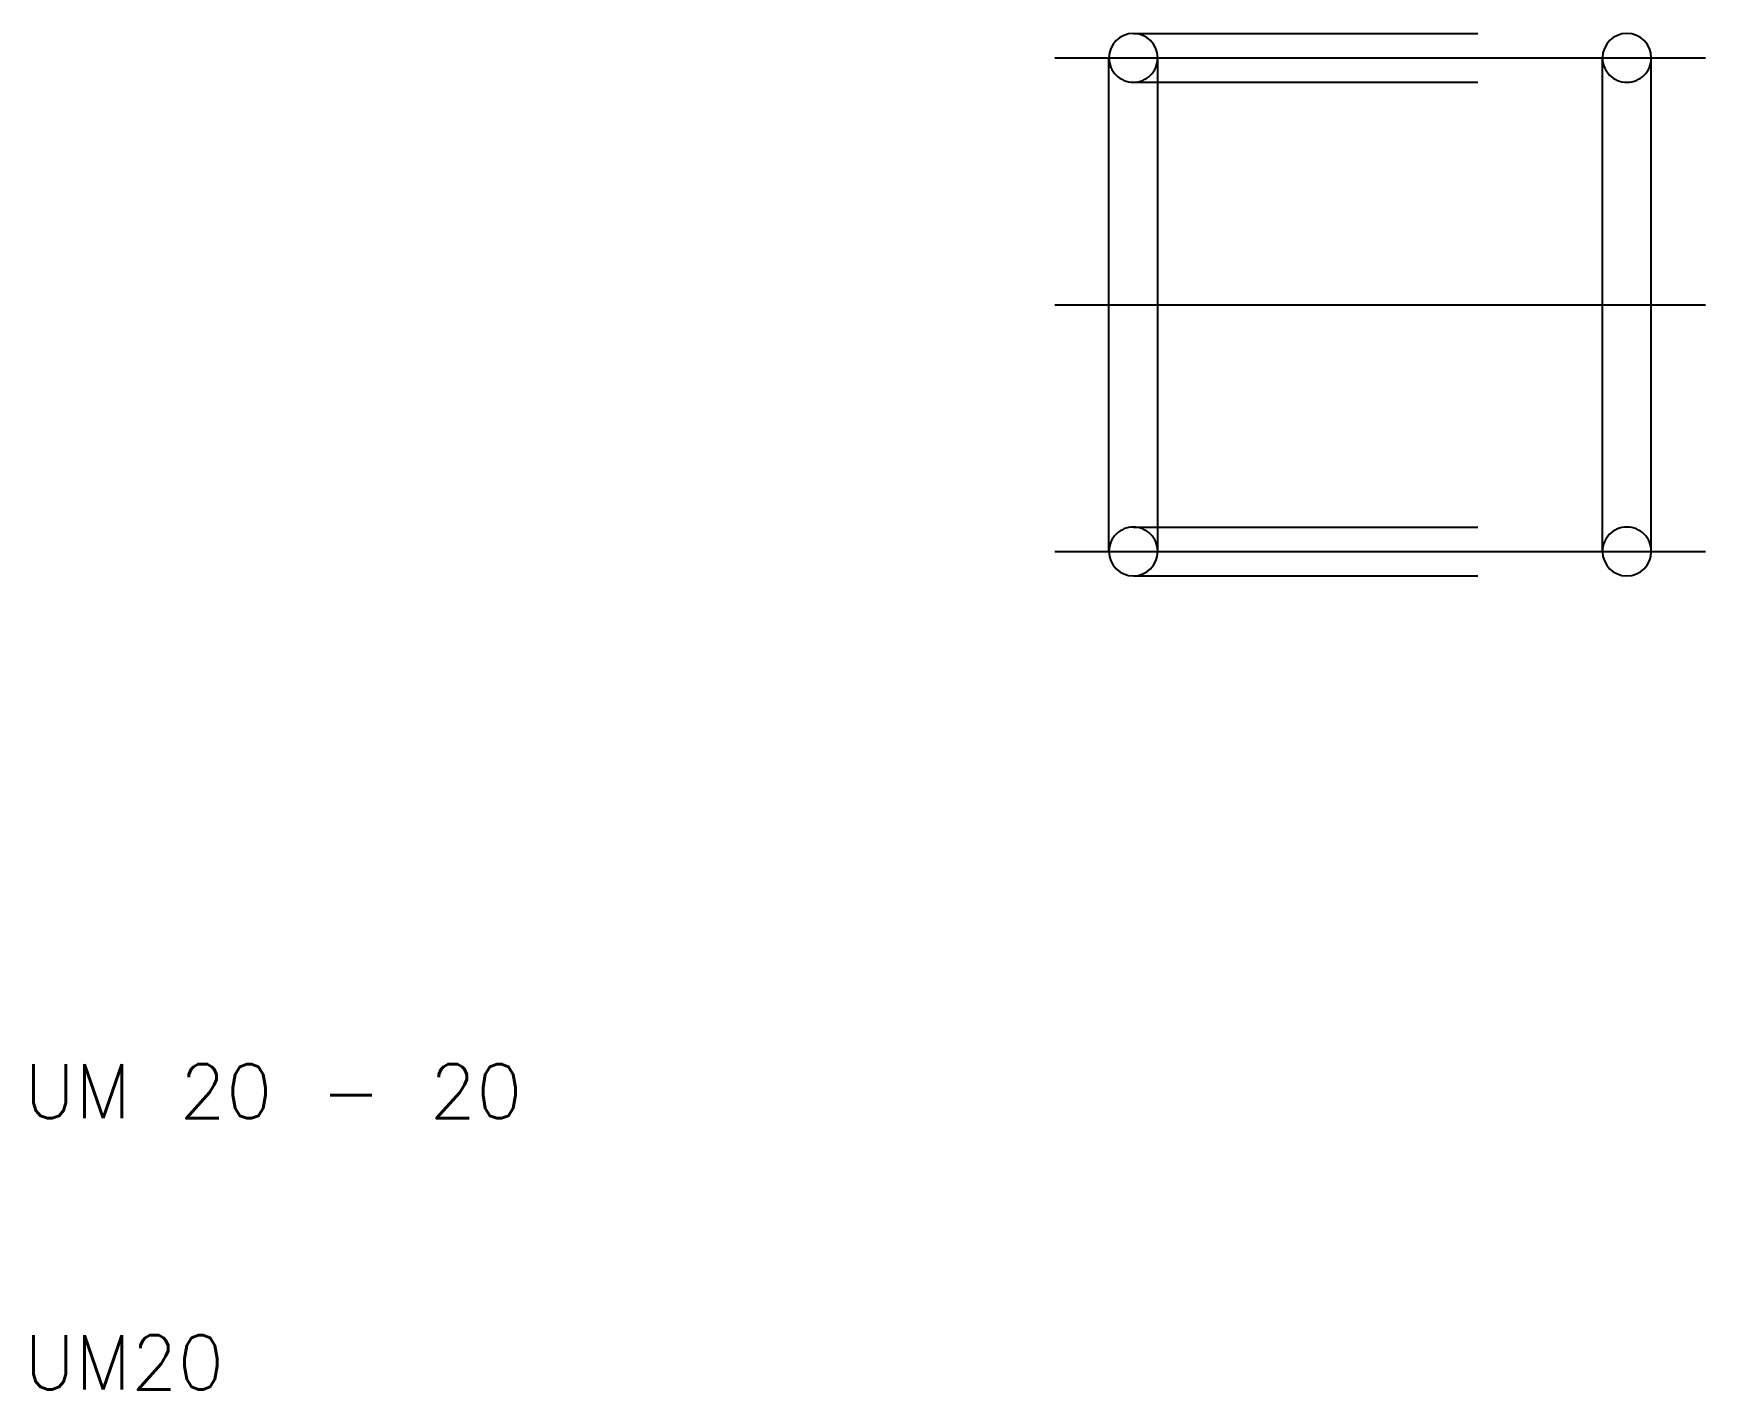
# Model space of a CAD drawing. Extents: x 10.3 to 72, y 10 to 60.
import ezdxf

# ---------------------------------------------------------------- set-up
doc = ezdxf.new("R2010")
doc.units = 0
doc.linetypes.add('CENTER', pattern=[50.8, 31.75, -6.35, 6.35, -6.35])
doc.linetypes.add('DASHED', pattern=[19.05, 12.7, -6.35])
doc.layers.get('0').update_dxf_attribs({"linetype": 'CONTINUOUS'})
doc.layers.add('CENTER', color=1, linetype='CENTER')
doc.styles.get("Standard").update_dxf_attribs({"font": 'txt.shx'})

msp = doc.modelspace()

# ---------------------------------------------------------------- linework, layer by layer
at = {"color": 3, "linetype": 'DASHED'}
for p, q in [((50.9, 60), (69.1, 60)), ((50.9, 58.2), (69.1, 58.2)), ((50.9, 41.8), (69.1, 41.8)), ((50.9, 40), (69.1, 40))]:
    msp.add_line(p, q, dxfattribs=at)
for p, q in [((50, 40.9), (50, 59.1)), ((51.8, 40.9), (51.8, 59.1)), ((68.2, 40.9), (68.2, 59.1)), ((70, 40.9), (70, 59.1))]:
    msp.add_line(p, q)
for centre, start, end in [((50.9, 59.1), 0, 180), ((69.1, 59.1), 0, 180), ((50.9, 40.9), 180, 0), ((69.1, 40.9), 180, 0)]:
    msp.add_arc(centre, 0.9, start, end)
for centre, start, end in [((50.9, 59.1), 180, 0), ((69.1, 59.1), 180, 0), ((50.9, 40.9), 0, 180), ((69.1, 40.9), 0, 180)]:
    msp.add_arc(centre, 0.9, start, end, dxfattribs=at)
at = {"layer": 'CENTER'}
for p, q in [((48, 59.1), (72, 59.1)), ((48, 50), (72, 50)), ((48, 40.9), (72, 40.9))]:
    msp.add_line(p, q, dxfattribs=at)

# ---------------------------------------------------------------- texts
for s, p in [('UM 20 - 20', (10, 20)), ('UM20', (10, 10))]:
    msp.add_text(s, height=2).set_placement(p)

doc.saveas('drawing.dxf')
